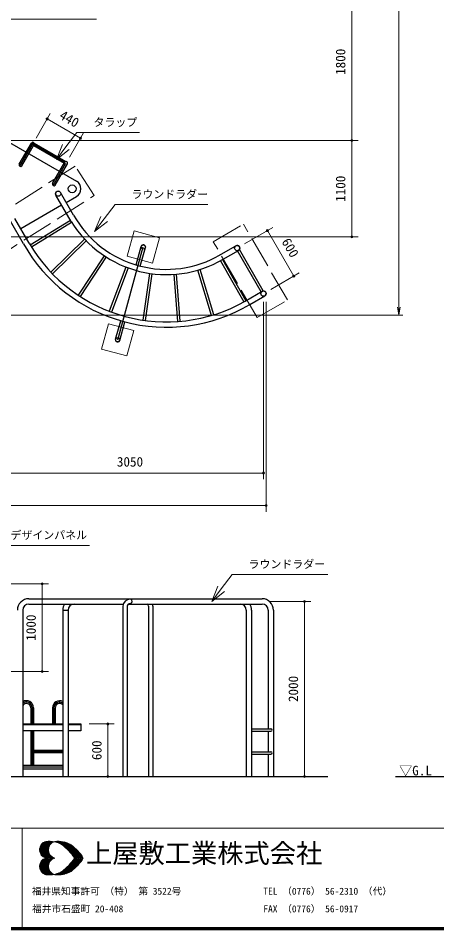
# Model space of a CAD drawing. Units: millimetres, scale not verified, with parts at other scales. Extents: x 900 to 24300, y 900 to 16920.
# Drawn here: x 9193 to 13974, y 900 to 11298 of the extents above; entities that cross this region are included whole.
import ezdxf
from ezdxf.enums import TextEntityAlignment as Align

# ---------------------------------------------------------------- set-up
doc = ezdxf.new("R2010")
doc.units = ezdxf.units.MM
doc.header["$LTSCALE"] = 60
doc.linetypes.add('DASHED', pattern=[7.5, 6, -1.5])
for name, color, linetype, lineweight in [('D-STR-DIM\u3000寸法線、寸法値', 7, 'Continuous', 0), ('D-STR-HTXT\u3000旗上げ', 7, 'Continuous', 13), ('D-STR-STR1', 7, 'DASHED', 13), ('D-STR-TXT\u3000文字列', 7, 'Continuous', 13), ('D-STR\u3000構造物外形線', 1, 'Continuous', 25), ('D-TTL', 7, 'Continuous', 70), ('D-TTL-FRAM', 7, 'Continuous', 13), ('D-TTL-TXT', 7, 'Continuous', 13)]:
    doc.layers.add(name, color=color, linetype=linetype, lineweight=lineweight)
doc.styles.add('ＭＳ ゴシック', font='')
doc.styles.get('ＭＳ ゴシック').set_extended_font_data('MS Gothic')

# ---------------------------------------------------------------- blocks, each defined once
blk = doc.blocks.new('open_arrow')
at = {"color": 0, "linetype": 'Continuous', "lineweight": -2}
blk.add_lwpolyline([(7.5, 1.25), (0, 0), (7.5, -1.25)], dxfattribs=at)

msp = doc.modelspace()

# ---------------------------------------------------------------- linework, layer by layer
at = {"layer": 'D-STR-DIM\u3000寸法線、寸法値', "lineweight": 13}
for p, q in [((13540.04, 7908.88), (13540.04, 15725.52)), ((13003.24, 11700.54), (13003.24, 9900.54)), ((9396.96, 9930.28), (9558.61, 10210.26)), ((9903.66, 9927.91), (9522.61, 10147.91)), ((9778.01, 9710.28), (9939.66, 9990.26)), ((9090.87, 9900.54), (13075.24, 9900.54)), ((9090.87, 9900.54), (13075.24, 9900.54)), ((13003.24, 9900.54), (13003.24, 8800.54)), ((11777.55, 8721.19), (12102.46, 8908.77)), ((12040.1, 8872.77), (12340.1, 8353.16)), ((9090.87, 8800.54), (13075.24, 8800.54)), ((9090.87, 8800.54), (13075.24, 8800.54)), ((12077.55, 8201.57), (12402.46, 8389.16)), ((11994.41, 8057.57), (11994.41, 6032.68)), ((12024.5, 8060.72), (12024.5, 5661.12)), ((6629.17, 7908.88), (13585.04, 7908.88)), ((8944.87, 6104.68), (11994.41, 6104.68)), ((3493.87, 5733.12), (12024.5, 5733.12)), ((8990.87, 4838.79), (9538.84, 4838.79)), ((9466.84, 3838.79), (9466.84, 4838.79)), ((12074.87, 4638.79), (12535.18, 4638.79)), ((12463.18, 2638.79), (12463.18, 4638.79)), ((8990.87, 3838.79), (9538.84, 3838.79)), ((10005.1, 3238.79), (10289.96, 3238.79)), ((10217.96, 3238.79), (10217.96, 2638.79)), ((10005.1, 2638.79), (10289.96, 2638.79)), ((12074.87, 2638.79), (12535.18, 2638.79))]:
    msp.add_line(p, q, dxfattribs=at)
at = {"layer": 'D-STR-DIM\u3000寸法線、寸法値'}
for centre, start, end in [((9522.61, 10147.91), 150, 330), ((9522.61, 10147.91), 330, 150), ((9903.66, 9927.91), 150, 330), ((9903.66, 9927.91), 330, 150), ((13003.24, 9900.54), 90, 270), ((13003.24, 9900.54), 90, 270), ((13003.24, 9900.54), 270, 90), ((13003.24, 9900.54), 270, 90), ((12040.1, 8872.77), 120, 300), ((12040.1, 8872.77), 300, 120), ((13003.24, 8800.54), 90, 270), ((13003.24, 8800.54), 90, 270), ((13003.24, 8800.54), 270, 90), ((13003.24, 8800.54), 270, 90), ((12340.1, 8353.16), 120, 300), ((12340.1, 8353.16), 300, 120), ((11994.41, 6104.68), 0, 180), ((11994.41, 6104.68), 180, 0), ((12024.5, 5733.12), 0, 180), ((12024.5, 5733.12), 180, 0), ((9466.84, 4838.79), 90, 270), ((9466.84, 4838.79), 270, 90), ((12463.18, 4638.79), 90, 270), ((12463.18, 4638.79), 270, 90), ((9466.84, 3838.79), 90, 270), ((9466.84, 3838.79), 270, 90), ((10217.96, 3238.79), 90, 270), ((10217.96, 3238.79), 270, 90), ((10217.96, 2638.79), 90, 270), ((10217.96, 2638.79), 270, 90), ((12463.18, 2638.79), 90, 270), ((12463.18, 2638.79), 270, 90)]:
    msp.add_arc(centre, 11.25, start, end, dxfattribs=at)
at = {"layer": 'D-STR-HTXT\u3000旗上げ'}
for p, q in [((10087.88, 11288.17), (9063.69, 11288.17)), ((9629.38, 9684.06), (9699.46, 9856.73)), ((9629.38, 9684.06), (9737.93, 9827.64)), ((9776.41, 9798.55), (9629.38, 9684.06)), ((10065.76, 8862.24), (10135.84, 9034.91)), ((10065.76, 8862.24), (10174.31, 9005.82)), ((10212.79, 8976.74), (10065.76, 8862.24)), ((11403.76, 4638.48), (11473.84, 4811.15)), ((11403.76, 4638.48), (11512.31, 4782.07)), ((11550.79, 4752.98), (11403.76, 4638.48))]:
    msp.add_line(p, q, dxfattribs=at)
for points in [[(9737.93, 9827.64), (9862.48, 9992.37), (10579.45, 9992.37)], [(10174.31, 9005.82), (10298.86, 9170.56), (11357.34, 9170.56)], [(8650.22, 4912.3), (8910.18, 5278.8), (10008.69, 5278.8)], [(11512.31, 4782.07), (11636.86, 4946.8), (12728.82, 4946.8)]]:
    msp.add_lwpolyline(points, dxfattribs=at)
at = {"layer": 'D-STR-STR1'}
for p, q in [((9844.13, 9609.9), (8663.03, 8858.24)), ((10058.89, 9272.44), (9844.13, 9609.9)), ((8877.79, 8520.78), (10058.89, 9272.44)), ((11421.21, 8746.39), (11767.62, 8946.39)), ((12267.62, 8080.37), (11767.62, 8946.39)), ((10515.53, 8869.59), (10437.88, 8579.81)), ((10805.3, 8791.95), (10515.53, 8869.59)), ((10727.66, 8502.17), (10805.3, 8791.95)), ((11921.21, 7880.37), (11421.21, 8746.39)), ((10437.88, 8579.81), (10727.66, 8502.17)), ((11921.21, 7880.37), (12267.62, 8080.37)), ((10222.93, 7809.22), (10145.29, 7519.44)), ((10512.71, 7731.57), (10222.93, 7809.22)), ((10435.07, 7441.8), (10512.71, 7731.57)), ((10145.29, 7519.44), (10435.07, 7441.8))]:
    msp.add_line(p, q, dxfattribs=at)
at = {"layer": 'D-STR\u3000構造物外形線'}
for p, q in [((8994.87, 9936.11), (9859.1, 9437.14)), ((9210.46, 9607.25), (9367.46, 9879.19)), ((9204.24, 9630.48), (9344.24, 9872.96)), ((9233.69, 9613.48), (9373.69, 9855.96)), ((9366.89, 9844.19), (9718.49, 9641.19)), ((9373.69, 9855.96), (9725.29, 9652.96)), ((9374.6, 9871.14), (9737.98, 9661.34)), ((9585.29, 9410.48), (9725.29, 9652.96)), ((9591.51, 9387.25), (9738.51, 9641.87)), ((9614.74, 9393.48), (9754.74, 9635.96)), ((9665.29, 9549.04), (9715.29, 9635.64)), ((9694.74, 9532.04), (9744.74, 9618.64)), ((9797.82, 8976.62), (9622.83, 9278.61)), ((9825.73, 9048.17), (9675.22, 9308.86)), ((9740.64, 9195.55), (9859.1, 9263.94)), ((9221.03, 8895.55), (9688.43, 9165.4)), ((9252.26, 8720.46), (9102.73, 8979.46)), ((9316.61, 8730.01), (9155.12, 9009.71)), ((9329.04, 8709.11), (9788.73, 8991.55)), ((9343.28, 8685.94), (9802.97, 8968.37)), ((9950.9, 8775.91), (9564.59, 8399.32)), ((9969.89, 8756.44), (9583.57, 8379.85)), ((10329, 7625.51), (10621.59, 8685.88)), ((10539.88, 8480.69), (10598.17, 8692.33)), ((10586.73, 8467.78), (10645.02, 8679.43)), ((11486.38, 8588.01), (11677.95, 8698.61)), ((11534.31, 8545.82), (11708.2, 8646.22)), ((11967.51, 8172.97), (11696.14, 8642.99)), ((11992.68, 8183.77), (11719.7, 8656.59)), ((10174.29, 8586.34), (9878.91, 8134.79)), ((10197.05, 8571.44), (9901.67, 8119.9)), ((11504.32, 8528.76), (11769.54, 8058.88)), ((11528, 8542.14), (11793.23, 8072.25)), ((10422.06, 8457.13), (10231.63, 7952.28)), ((10447.51, 8447.53), (10257.08, 7942.68)), ((11427.94, 7912.76), (11271.3, 8429.04)), ((10691.97, 8384.76), (10615.61, 7850.62)), ((10718.9, 8380.91), (10642.54, 7846.77)), ((10971.15, 8372.67), (11012.51, 7834.69)), ((10998.27, 8374.76), (11039.63, 7836.77)), ((11401.91, 7904.86), (11245.27, 8421.15)), ((11786.19, 8068.28), (11979.29, 8179.77)), ((11837.14, 8027.84), (12009.54, 8127.37)), ((10305.57, 7631.96), (10363.96, 7843.97)), ((10352.43, 7619.06), (10410.82, 7831.07)), ((9313.39, 4669.04), (11978.87, 4669.04)), ((9313.39, 4608.54), (10393.99, 4608.54)), ((10389.16, 4585.34), (10389.16, 2638.79)), ((10437.76, 4583.51), (10437.76, 2638.79)), ((10452.58, 4608.54), (11978.87, 4608.54)), ((10681.76, 4583.51), (10681.76, 2638.79)), ((10730.36, 4585.34), (10730.36, 2638.79)), ((9243.64, 4538.79), (9243.64, 2638.79)), ((9702.75, 4538.79), (9702.75, 2638.79)), ((9702.75, 4538.79), (9763.25, 4538.79)), ((9763.25, 4538.79), (9763.25, 2638.79)), ((11798.62, 4538.79), (11798.62, 2638.79)), ((11859.12, 4538.79), (11859.12, 2638.79)), ((12048.62, 4538.79), (12048.62, 3182.39)), ((12109.12, 4538.79), (12109.12, 2638.79)), ((9335.39, 3422.65), (9335.39, 3238.79)), ((9351.24, 3422.65), (9351.24, 3238.79)), ((9367.11, 3422.65), (9367.11, 3238.79)), ((9584.16, 3422.65), (9584.16, 3238.79)), ((9600.01, 3422.65), (9600.01, 3238.79)), ((9615.89, 3424.15), (9615.89, 3238.79)), ((9243.64, 3238.79), (9702.75, 3238.79)), ((9334.26, 3234.29), (9243.64, 3234.29)), ((9243.64, 3234.29), (9702.75, 3234.29)), ((9321.39, 3238.79), (9350.82, 3238.79)), ((9350.82, 3234.29), (9321.39, 3234.29)), ((9702.45, 3234.29), (9350.82, 3234.29)), ((9763.25, 3238.79), (9909.1, 3238.79)), ((9763.25, 3234.29), (9909.1, 3234.29)), ((9909.1, 3238.79), (9909.1, 3159.29)), ((9702.75, 3159.29), (9243.64, 3159.29)), ((9335.39, 3159.29), (9335.39, 2770.14)), ((9351.24, 3159.29), (9351.24, 2770.14)), ((9367.11, 3159.29), (9367.11, 2770.14)), ((9909.1, 3159.29), (9763.25, 3159.29)), ((11859.12, 3182.39), (12078.87, 3182.39)), ((11859.12, 3155.19), (12078.87, 3155.19)), ((12048.62, 3155.19), (12048.62, 2922.39)), ((9351.24, 2925.19), (9702.75, 2925.19)), ((9367.11, 2938.79), (9702.75, 2938.79)), ((9367.11, 2911.59), (9702.75, 2911.59)), ((11859.12, 2922.39), (12078.87, 2922.39)), ((11859.12, 2895.19), (12078.87, 2895.19)), ((12048.62, 2895.19), (12048.62, 2638.79)), ((9243.64, 2770.14), (9702.75, 2770.14)), ((9243.64, 2748.79), (9702.75, 2748.79)), ((9243.64, 2727.44), (9702.75, 2727.44)), ((2896.83, 2638.79), (12729.05, 2638.79)), ((13501.94, 2638.79), (23628.18, 2638.79))]:
    msp.add_line(p, q, dxfattribs=at)
for centre, radius in [((9809.1, 9350.54), 44.55), ((9648.54, 9294.58), 30.25), ((10621.59, 8685.88), 24.3), ((11694.41, 8673.19), 30.25), ((11994.41, 8153.57), 30.25), ((10329, 7625.51), 24.3)]:
    msp.add_circle(centre, radius, dxfattribs=at)
for centre, radius, start, end in [((9358.96, 9864.46), 17, 330, 150), ((9218.96, 9621.98), 17, 150, 330), ((9740.01, 9644.46), 17, 330, 150), ((9600.01, 9401.98), 17, 150, 330), ((9809.1, 9350.54), 100, 300, 60), ((9648.54, 9294.58), 30.25, 30, 210), ((10886.6, 9650.13), 1219.75, 209.57143, 300.42857), ((10886.6, 9650.13), 1280.25, 211.74048, 300.42857), ((10886.6, 9650.13), 1880.25, 209.63281, 300.36719), ((10886.6, 9650.13), 1819.75, 210.37325, 299.62675), ((10621.59, 8685.88), 24.3, 344.60195, 164.60195), ((11694.41, 8673.19), 30.25, 300, 120), ((11994.41, 8153.57), 30.25, 300, 120), ((10329, 7625.51), 24.3, 164.60195, 344.60195), ((9313.39, 4538.79), 130.25, 90, 180), ((9313.39, 4538.79), 69.75, 90, 180), ((9833, 4538.79), 130.25, 147.62159, 180), ((9833, 4538.79), 69.75, 90, 180), ((10471.88, 4580.21), 82.87, 90.01715, 176.44985), ((10471.88, 4580.21), 34.27, 89.79858, 174.47802), ((10647.64, 4580.21), 34.27, 5.52198, 55.72987), ((10647.64, 4580.21), 82.87, 3.55015, 19.985), ((11728.87, 4538.79), 69.75, 0, 90), ((11728.87, 4538.79), 130.25, 0, 32.37841), ((11978.87, 4538.79), 130.25, 0, 90), ((11978.87, 4538.79), 69.75, 0, 90), ((9285.11, 3422.64), 82, 0.00568, 120.38297), ((9285.1, 3422.65), 66.14, 0, 128.82192), ((9285.1, 3422.65), 50.29, 0, 145.53669), ((9666.16, 3422.64), 82, 63.49836, 179.99432), ((9666.15, 3422.65), 66.14, 56.39908, 180), ((9666.15, 3422.65), 50.29, 43.29547, 181.7114), ((12078.87, 3168.79), 13.6, 270, 90), ((12078.87, 2908.79), 13.6, 270, 90)]:
    msp.add_arc(centre, radius, start, end, dxfattribs=at)
msp.add_ellipse((10471.85, 4638.79), major_axis=(0, -24.3), ratio=0.964104, start_param=6.27902429, end_param=9.42477796, dxfattribs=at)
at = {"layer": 'D-TTL'}
msp.add_lwpolyline([(900, 900), (900, 16920), (24300, 16920), (24300, 900)], close=True, dxfattribs=at)
at = {"layer": 'D-TTL-FRAM'}
for p, q in [((900, 2047.32), (24300, 2047.32)), ((9237.67, 2047.32), (9237.67, 900))]:
    msp.add_line(p, q, dxfattribs=at)
at = {"layer": 'D-TTL-TXT'}
for p, q in [((9436.18, 1802.34), (9532.43, 1898.59)), ((9437.43, 1788.59), (9547.43, 1898.59)), ((9437.43, 1817.34), (9517.43, 1897.34)), ((9439.93, 1777.34), (9561.18, 1898.59)), ((9442.43, 1766.09), (9573.68, 1897.34)), ((9443.68, 1837.34), (9497.43, 1892.34)), ((9447.43, 1757.34), (9587.43, 1896.09)), ((9466.18, 1872.34), (9538.68, 1799.84)), ((9473.68, 1878.59), (9538.68, 1813.59)), ((9482.43, 1883.59), (9541.18, 1824.84)), ((9491.18, 1889.84), (9544.93, 1836.09)), ((9501.18, 1893.59), (9548.68, 1846.09)), ((9512.43, 1897.34), (9553.68, 1854.84)), ((9524.93, 1898.59), (9559.93, 1862.34)), ((9538.68, 1898.59), (9566.18, 1871.09)), ((9552.43, 1898.59), (9573.68, 1877.34)), ((9567.43, 1898.59), (9582.43, 1883.59)), ((9582.43, 1897.34), (9591.18, 1888.59)), ((9594.93, 1889.84), (9598.68, 1894.84)), ((9599.93, 1893.59), (9601.18, 1893.59)), ((9609.93, 1892.34), (9616.18, 1897.34)), ((9611.18, 1897.34), (9617.43, 1889.84)), ((9621.18, 1888.59), (9631.18, 1898.59)), ((9624.93, 1897.34), (9638.68, 1883.59)), ((9632.43, 1886.09), (9646.18, 1898.59)), ((9638.68, 1897.34), (9659.93, 1876.09)), ((9643.68, 1882.34), (9659.93, 1898.59)), ((9652.43, 1898.59), (9688.68, 1861.09)), ((9653.68, 1878.59), (9673.68, 1898.59)), ((9663.68, 1873.59), (9686.18, 1896.09)), ((9666.18, 1897.34), (9857.42, 1707.35)), ((9672.43, 1868.59), (9697.43, 1894.84)), ((9681.18, 1897.34), (9871.17, 1707.35)), ((9682.43, 1864.84), (9709.93, 1892.34)), ((9691.18, 1858.59), (9721.18, 1889.84)), ((9697.43, 1894.84), (9884.92, 1707.35)), ((9698.68, 1853.59), (9732.43, 1886.09)), ((9707.43, 1847.34), (9743.68, 1883.59)), ((9714.93, 1892.34), (9899.92, 1707.35)), ((9714.93, 1841.09), (9753.68, 1878.59)), ((9723.68, 1834.84), (9763.68, 1874.84)), ((9734.93, 1886.09), (9913.67, 1707.35)), ((9756.18, 1878.59), (9927.42, 1707.35)), ((9436.18, 1803.59), (9532.43, 1707.35)), ((9437.43, 1816.09), (9547.43, 1707.35)), ((9437.43, 1787.34), (9518.68, 1707.35)), ((9439.93, 1827.34), (9561.18, 1707.35)), ((9442.43, 1769.84), (9501.18, 1709.85)), ((9443.68, 1838.59), (9574.93, 1707.35)), ((9448.68, 1847.34), (9588.68, 1707.35)), ((9452.43, 1857.34), (9546.18, 1764.84)), ((9452.43, 1747.34), (9548.68, 1843.59)), ((9458.68, 1739.84), (9541.18, 1822.34)), ((9459.93, 1864.84), (9539.93, 1784.84)), ((9464.93, 1732.34), (9538.68, 1806.09)), ((9472.43, 1726.1), (9538.68, 1792.34)), ((9481.18, 1719.85), (9542.43, 1781.09)), ((9489.93, 1714.85), (9544.93, 1769.84)), ((9731.18, 1828.59), (9772.43, 1871.09)), ((9738.68, 1822.34), (9782.43, 1866.09)), ((9744.93, 1814.84), (9791.18, 1861.09)), ((9752.43, 1808.59), (9799.93, 1854.84)), ((9759.93, 1801.09), (9807.42, 1849.84)), ((9766.18, 1793.59), (9816.17, 1843.59)), ((9773.68, 1786.09), (9823.67, 1836.09)), ((9779.93, 1778.59), (9831.17, 1829.84)), ((9783.68, 1864.84), (9921.17, 1728.59)), ((9786.18, 1771.09), (9838.67, 1823.59)), ((9792.43, 1763.59), (9846.17, 1817.34)), ((9798.68, 1756.09), (9853.67, 1809.84)), ((9804.92, 1747.34), (9861.17, 1802.34)), ((9811.17, 1739.84), (9867.42, 1796.09)), ((9816.17, 1731.09), (9873.67, 1788.59)), ((9822.42, 1722.35), (9881.17, 1781.09)), ((9827.42, 1713.6), (9887.42, 1773.59)), ((9841.17, 1822.34), (9874.92, 1787.34)), ((9436.18, 1609.85), (9532.43, 1706.1)), ((9437.43, 1597.35), (9547.43, 1706.1)), ((9437.43, 1626.1), (9518.68, 1706.1)), ((9439.93, 1586.1), (9561.18, 1706.1)), ((9442.43, 1643.6), (9501.18, 1703.6)), ((9443.68, 1574.85), (9574.93, 1706.1)), ((9448.68, 1566.1), (9588.68, 1706.1)), ((9452.43, 1666.1), (9548.68, 1569.85)), ((9458.68, 1673.6), (9541.18, 1591.1)), ((9464.93, 1681.1), (9538.68, 1607.35)), ((9472.43, 1687.35), (9538.68, 1621.1)), ((9481.18, 1693.6), (9542.43, 1632.35)), ((9489.93, 1698.6), (9544.93, 1643.6)), ((9499.93, 1709.85), (9548.68, 1759.84)), ((9499.93, 1703.6), (9548.68, 1653.6)), ((9509.93, 1707.35), (9553.68, 1749.84)), ((9509.93, 1706.1), (9553.68, 1663.6)), ((9524.93, 1707.35), (9559.93, 1742.34)), ((9524.93, 1706.1), (9559.93, 1671.1)), ((9538.68, 1707.35), (9566.18, 1734.84)), ((9538.68, 1706.1), (9566.18, 1678.6)), ((9552.43, 1707.35), (9572.43, 1727.35)), ((9552.43, 1706.1), (9572.43, 1686.1)), ((9566.18, 1707.35), (9581.18, 1721.1)), ((9566.18, 1706.1), (9581.18, 1692.35)), ((9581.18, 1707.35), (9589.93, 1716.1)), ((9581.18, 1706.1), (9589.93, 1697.35)), ((9594.93, 1707.35), (9599.93, 1711.1)), ((9594.93, 1706.1), (9599.93, 1702.35)), ((9598.68, 1711.1), (9603.68, 1707.35)), ((9598.68, 1702.35), (9603.68, 1706.1)), ((9608.68, 1707.35), (9609.93, 1707.35)), ((9608.68, 1706.1), (9609.93, 1706.1)), ((9666.18, 1516.1), (9857.42, 1706.1)), ((9681.18, 1516.1), (9871.17, 1706.1)), ((9697.43, 1518.6), (9884.92, 1706.1)), ((9714.93, 1521.1), (9899.92, 1706.1)), ((9734.93, 1527.35), (9913.67, 1706.1)), ((9756.18, 1534.85), (9927.42, 1706.1)), ((9783.68, 1548.6), (9921.17, 1684.85)), ((9804.92, 1666.1), (9861.17, 1611.1)), ((9811.17, 1738.59), (9842.42, 1707.35)), ((9811.17, 1674.85), (9842.42, 1706.1)), ((9811.17, 1673.6), (9867.42, 1617.35)), ((9816.17, 1682.35), (9873.67, 1624.85)), ((9822.42, 1691.1), (9881.17, 1632.35)), ((9827.42, 1699.85), (9887.42, 1639.85)), ((9834.92, 1707.35), (9893.67, 1766.09)), ((9834.92, 1706.1), (9893.67, 1647.35)), ((9848.67, 1707.35), (9899.92, 1757.34)), ((9848.67, 1706.1), (9899.92, 1656.1)), ((9863.67, 1707.35), (9906.17, 1749.84)), ((9863.67, 1706.1), (9906.17, 1663.6)), ((9877.42, 1707.35), (9912.42, 1741.09)), ((9877.42, 1706.1), (9912.42, 1672.35)), ((9891.17, 1707.35), (9917.42, 1733.59)), ((9891.17, 1706.1), (9917.42, 1679.85)), ((9904.92, 1707.35), (9923.67, 1724.85)), ((9904.92, 1706.1), (9923.67, 1688.6)), ((9919.92, 1707.35), (9928.67, 1716.1)), ((9919.92, 1706.1), (9928.67, 1697.35)), ((9933.67, 1707.35), (9934.92, 1707.35)), ((9933.67, 1706.1), (9934.92, 1706.1)), ((9436.18, 1611.1), (9532.43, 1514.85)), ((9437.43, 1624.85), (9547.43, 1514.85)), ((9437.43, 1596.1), (9517.43, 1516.1)), ((9439.93, 1636.1), (9561.18, 1514.85)), ((9442.43, 1647.35), (9573.68, 1516.1)), ((9443.68, 1576.1), (9497.43, 1521.1)), ((9447.43, 1656.1), (9587.43, 1517.35)), ((9452.43, 1556.1), (9546.18, 1648.6)), ((9459.93, 1548.6), (9539.93, 1628.6)), ((9466.18, 1541.1), (9538.68, 1613.6)), ((9473.68, 1534.85), (9538.68, 1599.85)), ((9482.43, 1529.85), (9541.18, 1588.6)), ((9491.18, 1523.6), (9544.93, 1577.35)), ((9501.18, 1519.85), (9548.68, 1567.35)), ((9698.68, 1559.85), (9732.43, 1527.35)), ((9707.43, 1566.1), (9743.68, 1529.85)), ((9714.93, 1572.35), (9753.68, 1534.85)), ((9723.68, 1578.6), (9763.68, 1538.6)), ((9731.18, 1584.85), (9772.43, 1542.35)), ((9738.68, 1591.1), (9782.43, 1547.35)), ((9744.93, 1598.6), (9791.18, 1552.35)), ((9752.43, 1604.85), (9799.93, 1558.6)), ((9759.93, 1612.35), (9807.42, 1563.6)), ((9766.18, 1619.85), (9816.17, 1569.85)), ((9773.68, 1627.35), (9823.67, 1577.35)), ((9779.93, 1634.85), (9831.17, 1583.6)), ((9786.18, 1642.35), (9838.67, 1589.85)), ((9792.43, 1649.85), (9846.17, 1596.1)), ((9798.68, 1657.35), (9853.67, 1603.6)), ((9841.17, 1591.1), (9874.92, 1626.1)), ((9512.43, 1516.1), (9553.68, 1558.6)), ((9524.93, 1514.85), (9559.93, 1551.1)), ((9538.68, 1514.85), (9566.18, 1542.35)), ((9552.43, 1514.85), (9573.68, 1536.1)), ((9567.43, 1514.85), (9582.43, 1529.85)), ((9582.43, 1516.1), (9591.18, 1524.85)), ((9594.93, 1523.6), (9598.68, 1518.6)), ((9599.93, 1519.85), (9601.18, 1519.85)), ((9609.93, 1521.1), (9616.18, 1516.1)), ((9611.18, 1516.1), (9617.43, 1523.6)), ((9621.18, 1524.85), (9631.18, 1514.85)), ((9624.93, 1516.1), (9638.68, 1529.85)), ((9632.43, 1527.35), (9646.18, 1514.85)), ((9638.68, 1516.1), (9659.93, 1537.35)), ((9643.68, 1531.1), (9659.93, 1514.85)), ((9652.43, 1514.85), (9688.68, 1552.35)), ((9653.68, 1534.85), (9673.68, 1514.85)), ((9663.68, 1539.85), (9686.18, 1517.35)), ((9672.43, 1544.85), (9697.43, 1518.6)), ((9682.43, 1548.6), (9709.93, 1521.1)), ((9691.18, 1554.85), (9721.18, 1523.6))]:
    msp.add_line(p, q, dxfattribs=at)
for centre, radius, start, end in [((9534.66, 1802.08), 98.36, 105.2024, 254.7976), ((9547.12, 1617.66), 281.94, 58.71735, 97.79751), ((9637.36, 1802.08), 98.36, 105.2024, 254.7976), ((9649.82, 1617.66), 281.94, 58.71735, 97.79751), ((9401.99, 1451.53), 500.71, 30.69974, 54.3922), ((9504.69, 1451.53), 500.71, 30.69974, 54.3922), ((9534.66, 1612.24), 98.36, 105.2024, 254.7976), ((9637.36, 1612.24), 98.36, 105.2024, 254.7976), ((9401.99, 1962.79), 500.71, 305.6078, 329.30026), ((9504.69, 1962.79), 500.71, 305.6078, 329.30026), ((9547.12, 1796.65), 281.94, 262.20249, 301.28265), ((9649.82, 1796.65), 281.94, 262.20249, 301.28265)]:
    msp.add_arc(centre, radius, start, end, dxfattribs=at)

# ---------------------------------------------------------------- block references
at = {"layer": 'D-STR-DIM\u3000寸法線、寸法値', "lineweight": 13, "xscale": 12, "yscale": 12, "rotation": 90}
msp.add_blockref('open_arrow', (13540.04, 7908.88), dxfattribs=at)

# ---------------------------------------------------------------- texts
at = {"layer": 'D-STR-DIM\u3000寸法線、寸法値', "style": 'ＭＳ ゴシック'}
for s, rotation, p in [('1800', 90, (12874.97, 10800.54)), ('440', 330, (9777.27, 10148.99)), ('1100', 90, (12874.97, 9350.54)), ('600', 300, (12301.19, 8677.1)), ('1000', 90, (9338.57, 4338.79)), ('2000', 90, (12334.91, 3638.79)), ('600', 90, (10089.69, 2938.79))]:
    msp.add_text(s, height=110, rotation=rotation, dxfattribs=at).set_placement(p, align=Align.MIDDLE_CENTER)
msp.add_text('3050', height=110, dxfattribs=at).set_placement((10469.64, 6232.95), align=Align.MIDDLE_CENTER)
at = {"layer": 'D-STR-HTXT\u3000旗上げ', "style": 'ＭＳ ゴシック'}
for s, p in [('タラップ', (10052.81, 10035.7)), ('ラウンドラダー', (10486.01, 9213.88)), ('デザインパネル', (9104.31, 5322.13)), ('ラウンドラダー', (11824.01, 4990.13))]:
    msp.add_text(s, height=91.64, dxfattribs=at).set_placement(p, align=Align.BOTTOM_LEFT)
at = {"layer": 'D-STR-TXT\u3000文字列', "style": 'ＭＳ ゴシック'}
msp.add_text('▽G.L', height=110, dxfattribs=at).set_placement((13543.91, 2618.61), align=Align.BOTTOM_LEFT)
at = {"layer": 'D-TTL-TXT', "style": 'ＭＳ ゴシック'}
for s, height, p in [('上屋敷工業株式会社', 219.9, (9966.79, 1586.46)), ('福井県知事許可 （特） 第 3522号', 79.18, (9348.88, 1265.93)), ('TEL （0776） 56-2310 （代）', 79.18, (11992.79, 1265.93)), ('福井市石盛町 20-408', 79.18, (9351.07, 1064.44)), ('FAX （0776） 56-0917', 79.18, (11992.79, 1064.44))]:
    msp.add_text(s, height=height, dxfattribs=at).set_placement(p, align=Align.BOTTOM_LEFT)

doc.saveas('drawing.dxf')
